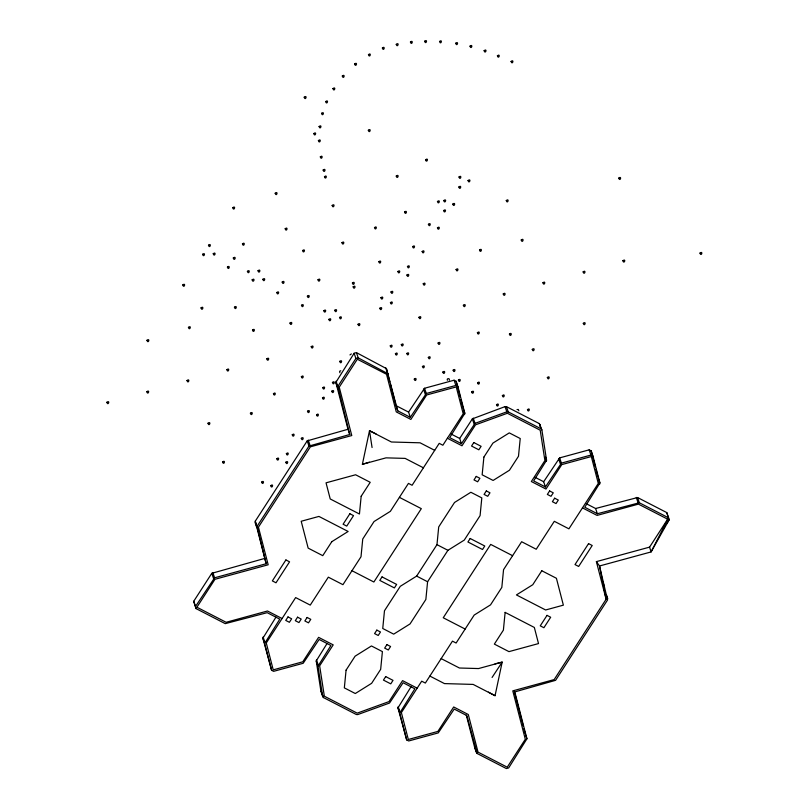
<?xml version="1.0" encoding="UTF-8"?>
<svg xmlns="http://www.w3.org/2000/svg" width="809" height="809" viewBox="0 0 809 809"><rect width="100%" height="100%" fill="white"/><g stroke="black" fill="none" stroke-linecap="round" stroke-linejoin="round"><path stroke-width="1.21" d="M427.587 581.742L425.858 599.479L410.042 623.931L393.7 634.145L382.748 628.492L384.477 610.755L400.293 586.313L416.635 576.099L436.971 544.659L438.711 526.922L454.527 502.48L470.858 492.266L481.81 497.909L480.081 515.646L464.265 540.099L447.923 550.312L427.587 581.742L416.635 576.099M266.161 563.742L255.25 521.198L307.218 440.854L347.991 429.276L349.751 434.504L308.977 446.083L257.009 526.426L266.161 563.742L214.597 577.798L195.485 606.497L196.021 608.59L225.236 623.648L267.192 612.676L279.783 619.158L264.644 643.428L271.602 670.307L273.614 671.339L303.173 663.289L319.14 639.454L330.891 645.511L317.988 666.141L322.69 696.509L323.469 697.57L356.324 714.509L357.74 714.58L389.544 703.031L403.115 682.735L414.865 688.793L399.727 713.053L406.684 739.932L408.707 740.973L438.256 732.914L454.233 709.078L466.813 715.571L477.148 753.492L506.353 768.55L508.669 767.923L526.942 738.799L514.807 691.907L555.591 680.329L607.549 599.985L599.52 565.987L596.385 561.628L649.576 547.127L668.537 517.811L666.778 512.593L637.573 497.535L595.606 508.507L586.171 503.643M271.602 670.307L262.885 638.2L275.99 617.085M347.991 429.276L335.856 382.384L354.14 353.26L356.445 352.633L386.409 368.601L397.745 410.841L410.335 417.333L426.303 393.498L455.861 385.438L457.874 386.48L464.831 413.348L449.693 437.618L461.443 443.676L475.014 423.38L506.828 411.832L508.234 411.902L541.1 428.841L541.878 429.892L546.571 460.26L533.667 480.9L545.418 486.957L561.395 463.122L590.944 455.062L592.957 456.104L599.914 482.983L584.776 507.243L597.366 513.735L639.332 502.763L668.537 517.811L669.083 519.914L651.083 551.93L599.52 565.987L606.123 599.247L554.165 679.59L512.785 690.866L525.314 739.244L507.243 767.185L478.028 752.127L468.29 714.509L453.687 706.975L437.871 731.427L408.323 739.487L401.365 712.608L421.691 681.178L425.342 683.059L452.464 641.143L456.114 643.024L474.185 615.073L490.527 604.869L501.823 587.405L503.552 569.667L521.633 541.727L536.236 549.25L554.307 521.309L568.909 528.833L598.286 483.428L591.328 456.549L561.78 464.609L545.964 489.061L531.361 481.527L544.912 460.574L540.21 430.206L507.354 413.268L475.54 424.816L461.99 445.779L447.387 438.245M349.751 434.504L337.818 386.429L355.899 358.488L358.205 357.861L388.158 373.829M349.953 354.929L351.339 353.927M406.684 739.932L397.967 707.835L411.073 686.71M518.832 410.81L518.286 409.465L517.012 409.627M423.4 467.804L405.147 458.39L386.024 457.854L362.381 464.295L369.501 430.712L376.013 433.897M429.862 676.071L444.465 683.595L473.154 684.414L495.057 695.7L502.177 662.106L495.027 663.845M322.69 696.509L320.93 691.291L316.228 660.923L327.139 643.377M449.278 380.21C450.391 378.005 446.153 378.137 447.407 380.26M668.537 517.811L651.083 551.93L649.576 547.127M196.021 608.59L193.725 601.269L211.796 573.318L264.401 558.513M410.335 417.333L408.575 412.105L424.543 388.269L454.102 380.21L456.114 381.251L457.874 386.48M461.443 443.676L459.684 438.448L472.355 418.86L505.069 406.603L506.474 406.674L539.34 423.613L541.878 429.892M545.418 486.957L543.658 481.729L559.636 457.894L589.185 449.834L591.197 450.876L592.957 456.104M663.056 529.228L665.059 526.123M666.404 524.05L669.083 519.914L666.778 512.593M492.074 677.457L502.177 662.106L478.544 668.558L459.421 668.012L441.158 658.607M362.381 464.295L369.41 462.172M340.781 370.755L339.628 371.26L339.831 372.696M667.658 519.176L638.443 504.128L597.072 515.404L582.47 507.88M408.575 412.105L395.985 405.612L397.745 410.841M451.139 434.039L459.684 438.448M535.113 477.33L543.658 481.729M434.696 450.34L420.093 442.806L391.404 441.997L369.501 430.712L372.069 447.529M399.413 497.363L421.317 508.649L373.869 582.005L351.966 570.709M512.593 555.692L490.689 544.406L443.241 617.763L465.145 629.048M436.971 544.659L447.923 550.312M282.088 618.531L267.486 611.007L226.115 622.283L196.911 607.225L214.982 579.284L268.173 564.783L258.435 527.155L310.403 446.821L351.773 435.545L339.244 387.167L357.325 359.226L386.53 374.274L396.268 411.902L410.871 419.426L426.687 394.974L456.246 386.924L463.203 413.793L442.867 445.233L439.216 443.352L412.105 485.269L408.454 483.388L390.373 511.328L374.041 521.542L362.745 539.006L361.006 556.744L342.935 584.685L328.323 577.161L310.252 605.102L295.649 597.578L266.272 642.983L273.23 669.862L302.788 661.802L318.604 637.35L333.207 644.874L319.646 665.837L324.348 696.205L357.204 713.144L389.018 701.595L402.569 680.632L417.181 688.156M488.424 692.12L495.057 695.7M466.297 715.116L474.64 747.344L477.148 753.492M320.93 691.291L321.709 692.342M637.573 497.535L639.332 502.763M636.299 497.414L638.058 502.642M589.185 449.834L590.944 455.062M598.154 477.755L599.914 482.983M599.004 482.073L599.712 484.156M595.606 508.507L597.366 513.735M606.356 594.625L607.761 598.802L606.123 599.247L596.385 561.628M559.636 457.894L561.395 463.122M558.594 458.642L560.354 463.87M539.34 423.613L541.1 428.841M545.519 457.125L546.571 460.26M545.64 459.219L546.338 461.302M506.474 406.674L508.234 411.902M505.069 406.603L506.828 411.832M473.255 418.152L475.014 423.38M472.355 418.86L474.114 424.078M454.102 380.21L455.861 385.438M463.072 408.12L464.831 413.348M463.921 412.438L464.629 414.532M424.543 388.269L426.303 393.498M423.501 389.018L425.261 394.246M525.537 734.612L526.942 738.799M385.65 367.691L387.41 372.909M356.445 352.633L358.205 357.861M354.14 353.26L355.899 358.488M474.64 747.344L476.4 752.572M336.059 381.201L337.818 386.429M335.856 382.384L337.616 387.612M398.18 706.651L399.939 711.88M308.259 440.106L310.019 445.334M397.967 707.835L399.727 713.053M307.218 440.854L308.977 446.083M316.461 659.871L318.22 665.099M316.228 660.923L317.988 666.141M322.053 693.384L323.469 697.57M255.25 521.198L257.009 526.426M255.047 522.381L256.807 527.599M263.087 637.017L264.846 642.245M262.885 638.2L264.644 643.428M212.838 572.57L214.597 577.798M211.796 573.318L213.556 578.546M193.725 601.269L195.485 606.497M591.197 450.876L595.313 466.763M595.95 469.2L597.841 476.531M603.19 582.733L604.131 586.353M456.114 381.251L460.23 397.128M460.857 399.575L462.758 406.907M514.291 691.493L523.322 726.361M523.939 728.757L525.183 733.571M386.409 368.601L389.807 381.737M390.423 384.123L395.672 404.419M540.119 424.664L540.493 427.101M361.168 496.271L359.439 514.008L330.224 498.961L326.047 482.831L355.606 474.772L370.209 482.306L361.168 496.271M346.07 670.145L344.341 687.872L355.293 693.525L371.634 683.312L380.665 669.346L382.404 651.609L371.452 645.956L355.111 656.17L346.07 670.145M483.893 457.065L482.154 474.802L493.116 480.445L509.448 470.241L518.488 456.266L520.227 438.529L509.276 432.886L492.934 443.089L483.893 457.065M505.129 612.393L503.39 630.13L494.36 644.106L508.962 651.629L538.511 643.58L534.334 627.45L505.129 612.393M106.869 402.285C107.941 406.634 110.509 399.464 106.869 402.285M146.965 340.296C148.087 344.644 150.535 337.484 146.965 340.296M146.803 391.698C147.926 396.066 150.353 388.846 146.803 391.698M182.783 284.92C183.967 289.268 186.232 282.078 182.783 284.92M188.426 327.342C189.498 331.69 192.077 324.52 188.426 327.342M202.594 254.289C203.666 258.637 206.234 251.468 202.594 254.289M208.479 245.198C209.602 249.556 212.029 242.336 208.479 245.198M187 380.523C188.173 384.882 190.479 377.672 187 380.523M201.016 307.885C202.139 312.254 204.566 305.033 201.016 307.885M213.232 253.702C214.405 258.071 216.711 250.851 213.232 253.702M232.739 207.68C233.872 212.049 236.299 204.819 232.739 207.68M227.41 267.081C228.593 271.44 230.858 264.25 227.41 267.081M233.295 257.98C234.367 262.328 236.936 255.159 233.295 257.98M207.994 423.238C209.116 427.587 211.564 420.427 207.994 423.238M242.437 243.853C243.61 248.211 245.916 241.001 242.437 243.853M234.428 307.187C235.55 311.526 237.998 304.366 234.428 307.187M226.864 369.652C227.986 373.991 230.434 366.831 226.864 369.652M247.402 271.318C248.565 275.677 250.881 268.467 247.402 271.318M252.135 279.823C253.207 284.171 255.775 277.002 252.135 279.823M222.596 461.939C223.769 466.308 226.085 459.087 222.596 461.939M258.01 270.722C259.183 275.09 261.499 267.87 258.01 270.722M275.181 193.23C276.354 197.588 278.66 190.378 275.181 193.23M252.499 330.021C253.571 334.37 256.14 327.2 252.499 330.021M262.854 279.287C263.977 283.646 266.404 276.425 262.854 279.287M304.204 97.191C305.276 101.54 307.855 94.37 304.204 97.191M250.385 413.197C251.457 417.535 254.026 410.365 250.385 413.197M285.183 228.725C286.356 233.083 288.661 225.873 285.183 228.725M276.759 292.514C277.831 296.863 280.399 289.693 276.759 292.514M266.818 358.832C267.89 363.18 270.459 356.011 266.818 358.832M282.179 282.058C283.352 286.416 285.668 279.206 282.179 282.058M313.781 133.546C314.913 137.914 317.33 130.684 313.781 133.546M319.09 126.497C320.212 130.856 322.639 123.635 319.09 126.497M321.527 113.321C322.599 117.669 325.167 110.499 321.527 113.321M273.442 393.659C274.605 398.018 276.921 390.808 273.442 393.659M318.392 140.554C319.474 144.892 322.012 137.752 318.392 140.554M325.663 101.57C326.785 105.928 329.212 98.708 325.663 101.57M261.651 482.073C262.824 486.431 265.14 479.221 261.651 482.073M289.956 323.064C291.129 327.423 293.445 320.212 289.956 323.064M302.576 250.527C303.648 254.875 306.217 247.706 302.576 250.527M320.313 156.855C321.497 161.213 323.752 154.023 320.313 156.855M332.954 88.575C334.117 92.934 336.433 85.724 332.954 88.575M323.145 170.032C324.267 174.37 326.715 167.21 323.145 170.032M301.474 305.256C302.657 309.614 304.922 302.424 301.474 305.256M324.47 176.665C325.643 181.024 327.958 173.814 324.47 176.665M270.702 485.612C271.773 489.961 274.342 482.791 270.702 485.612M342.298 76.006C343.461 80.374 345.777 73.154 342.298 76.006M276.769 458.693C277.841 463.041 280.42 455.872 276.769 458.693M307.359 296.165C308.431 300.503 311 293.333 307.359 296.165M286.366 453.586C287.488 457.924 289.935 450.765 286.366 453.586M354.645 63.962C355.717 68.31 358.235 61.13 354.645 63.962M285.82 462.232C286.993 466.591 289.309 459.381 285.82 462.232M317.977 279.752C319.049 284.09 321.618 276.931 317.977 279.752M301.363 376.64C302.536 380.999 304.851 373.788 301.363 376.64M332.155 205.415C333.227 209.764 335.796 202.594 332.155 205.415M292.251 434.767C293.424 439.135 295.73 431.915 292.251 434.767M311.202 346.656C312.375 351.025 314.691 343.805 311.202 346.656M301.302 438.306C302.364 442.654 304.942 435.485 301.302 438.306M368.459 54.597C369.652 58.946 371.907 51.766 368.459 54.597M323.822 310.707C324.884 315.055 327.402 307.875 323.822 310.707M307.491 411.215C308.553 415.553 311.131 408.383 307.491 411.215M341.954 242.67C343.077 247.038 345.504 239.818 341.954 242.67M328.858 319.373C329.93 323.721 332.499 316.552 328.858 319.373M334.744 310.272C335.917 314.64 338.223 307.42 334.744 310.272M316.541 414.754C317.704 419.113 320.02 411.902 316.541 414.754M322.73 387.653C323.893 392.011 326.209 384.801 322.73 387.653M382.364 47.994C383.537 52.352 385.853 45.142 382.364 47.994M368.317 130.239C369.44 134.577 371.877 127.418 368.317 130.239M322.478 397.836C323.651 402.194 325.966 394.984 322.478 397.836M339.517 317.441C340.69 321.81 343.006 314.59 339.517 317.441M332.438 382.424C333.611 386.793 335.927 379.573 332.438 382.424M331.771 391.192C332.843 395.54 335.422 388.371 331.771 391.192M352.39 282.988C353.462 287.326 356.031 280.167 352.39 282.988M339.729 361.36C340.801 365.708 343.37 358.539 339.729 361.36M353.139 286.811C354.211 291.149 356.779 283.989 353.139 286.811M396.248 44.323C397.32 48.661 399.899 41.492 396.248 44.323M374.486 227.562C375.609 231.9 378.046 224.74 374.486 227.562M358.013 324.278C359.186 328.636 361.492 321.426 358.013 324.278M410.426 42.017C411.599 46.386 413.915 39.166 410.426 42.017M378.855 261.691C380.028 266.05 382.333 258.84 378.855 261.691M396.248 176.049C397.32 180.397 399.889 173.227 396.248 176.049M424.654 41.229C425.777 45.567 428.224 38.407 424.654 41.229M380.918 297.692C381.979 302.03 384.497 294.86 380.918 297.692M379.805 308.239C380.877 312.587 383.456 305.418 379.805 308.239M404.571 211.998C405.693 216.337 408.141 209.177 404.571 211.998M390.959 291.958C392.132 296.316 394.448 289.106 390.959 291.958M390.423 302.586C391.495 306.935 394.064 299.765 390.423 302.586M397.866 271.49C398.928 275.839 401.507 268.669 397.866 271.49M439.54 41.451C440.672 45.81 443.059 38.61 439.54 41.451M390.241 345.847C391.364 350.216 393.74 342.986 390.241 345.847M425.574 159.747C426.646 164.096 429.215 156.926 425.574 159.747M407.453 266.454C408.585 270.823 411.002 263.592 407.453 266.454M406.907 275.03C408.08 279.388 410.396 272.178 406.907 275.03M412.641 246.573C413.712 250.911 416.281 243.742 412.641 246.573M395.409 353.675C396.592 358.033 398.857 350.843 395.409 353.675M401.294 344.583C402.366 348.922 404.935 341.752 401.294 344.583M455.71 43.241C456.883 47.6 459.199 40.389 455.71 43.241M422.146 251.468C423.319 255.826 425.635 248.616 422.146 251.468M428.396 224.275C429.569 228.644 431.885 221.423 428.396 224.275M406.785 353.472C407.958 357.841 410.274 350.621 406.785 353.472M437.447 201.471C438.508 205.82 441.087 198.65 437.447 201.471M423.218 283.767C424.401 288.115 426.667 280.925 423.218 283.767M418.951 317.29C420.073 321.658 422.5 314.428 418.951 317.29M437.447 227.814C438.569 232.163 441.016 225.003 437.447 227.814M470.009 46.143C471.131 50.512 473.508 43.281 470.009 46.143M443.757 200.541C444.829 204.879 447.397 197.709 443.757 200.541M414.259 379.108C415.432 383.476 417.747 376.256 414.259 379.108M443.625 210.542C444.697 214.881 447.266 207.711 443.625 210.542M422.429 366.477C423.552 370.815 425.999 363.656 422.429 366.477M452.807 204.08C453.98 208.439 456.286 201.229 452.807 204.08M458.996 176.979C460.169 181.337 462.475 174.127 458.996 176.979M428.315 357.386C429.488 361.744 431.794 354.524 428.315 357.386M458.865 186.98C460.038 191.339 462.354 184.118 458.865 186.98M484.116 50.654C485.188 54.992 487.756 47.822 484.116 50.654M438.073 343.036C439.145 347.385 441.714 340.215 438.073 343.036M468.047 180.518C469.109 184.867 471.687 177.697 468.047 180.518M456.094 269.498C457.237 273.857 459.613 266.657 456.094 269.498M497.404 55.781C498.577 60.139 500.882 52.929 497.404 55.781M442.847 372.059C444.02 376.418 446.325 369.207 442.847 372.059M463.365 305.256C464.437 309.604 467.015 302.435 463.365 305.256M453.131 370.168C454.253 374.537 456.68 367.316 453.131 370.168M511.076 61.433C512.259 65.782 514.514 58.602 511.076 61.433M479.525 250.001C480.586 254.339 483.165 247.17 479.525 250.001M458.379 380.068C459.502 384.437 461.929 377.206 458.379 380.068M477.391 332.661C478.463 336.999 481.042 329.829 477.391 332.661M471.677 391.859C472.749 396.208 475.267 389.028 471.677 391.859M506.272 200.521C507.445 204.879 509.761 197.669 506.272 200.521M477.563 382.768C478.736 387.127 481.052 379.917 477.563 382.768M503.238 293.94C504.411 298.309 506.727 291.088 503.238 293.94M521.218 239.98C522.341 244.338 524.768 237.118 521.218 239.98M496.493 404.652C497.616 409 500.063 401.83 496.493 404.652M509.407 334.056C510.58 338.415 512.896 331.205 509.407 334.056M502.379 395.561C503.552 399.919 505.868 392.709 502.379 395.561M542.93 282.745C544.093 287.114 546.409 279.894 542.93 282.745M532.261 349.367C533.323 353.715 535.902 346.545 532.261 349.367M527.458 409.607C528.59 413.975 531.007 406.755 527.458 409.607M547.349 377.479C548.522 381.838 550.838 374.628 547.349 377.479M583.127 271.875C584.3 276.243 586.606 269.023 583.127 271.875M583.289 323.307C584.411 327.665 586.838 320.445 583.289 323.307M618.784 178.091C619.967 182.44 622.222 175.26 618.784 178.091M622.89 260.7C623.951 265.049 626.53 257.879 622.89 260.7M699.987 253.086C701.11 257.424 703.547 250.264 699.987 253.086M285.911 559.949L272.35 580.902L276 582.793L289.561 561.83L285.911 559.949M331.801 541.686L322.761 555.662L308.158 548.128L301.201 521.259L318.928 516.425L348.133 531.473L331.801 541.686M349.872 513.745L343.097 524.222L346.748 526.103L353.523 515.626L349.872 513.745M288.004 616.923L285.739 620.412L289.389 622.293L291.655 618.804L288.004 616.923M297.56 617.186L295.305 620.685L298.956 622.566L301.211 619.077L297.56 617.186M307.127 617.459L304.862 620.958L308.512 622.839L310.777 619.34L307.127 617.459M382.04 576.898L379.785 580.397L394.387 587.921L396.643 584.422L382.04 576.898M473.811 442.553L471.546 446.042L478.847 449.804L481.112 446.315L473.811 442.553M376.832 630.11L374.577 633.599L378.228 635.48L380.483 631.991L376.832 630.11M476.248 476.41L473.993 479.909L477.644 481.79L479.899 478.291L476.248 476.41M386.924 644.621L384.659 648.11L388.31 649.991L390.575 646.502L386.924 644.621M486.33 490.921L484.075 494.42L487.726 496.301L489.981 492.812L486.33 490.921M470.171 538.491L467.915 541.979L482.518 549.513L484.773 546.014L470.171 538.491M385.711 676.597L383.446 680.096L390.757 683.858L393.012 680.359L385.711 676.597M549.614 490.942L547.349 494.43L551 496.311L553.265 492.823L549.614 490.942M554.65 498.192L552.395 501.691L556.046 503.572L558.301 500.073L554.65 498.192M541.797 570.75L532.767 584.725L516.425 594.928L545.63 609.986L563.367 605.152L556.41 578.273L541.797 570.75M588.558 543.618L575.007 564.581L578.657 566.462L592.208 545.499L588.558 543.618M547.026 615.366L540.25 625.842L543.901 627.723L550.676 617.247L547.026 615.366"/></g></svg>
